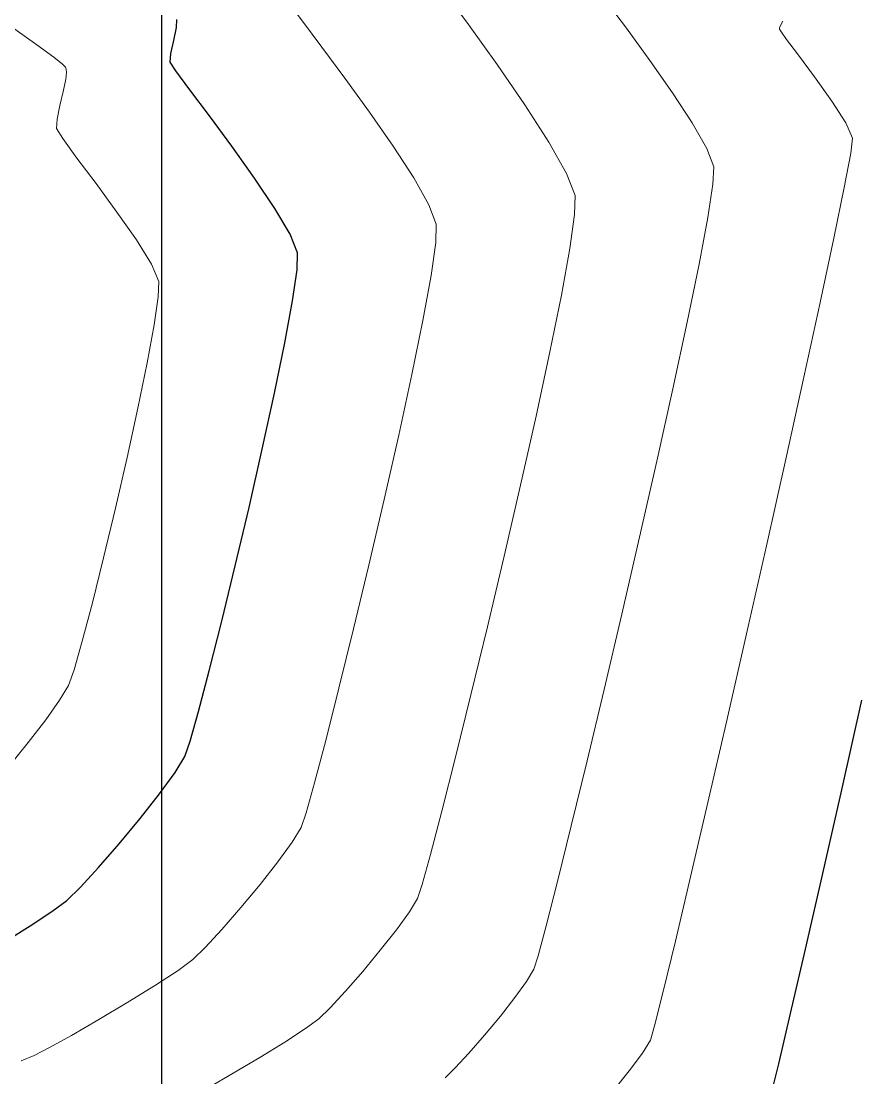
# Model space of a CAD drawing. Header units: millimetres. Extents: x 736950 to 740938, y 8500595 to 8502163.
# Drawn here: x 737295.64 to 737321.69, y 8500729.17 to 8500761.92 of the extents above; entities that cross this region are included whole.
import ezdxf

# ---------------------------------------------------------------- set-up
doc = ezdxf.new("R2010")
doc.units = ezdxf.units.MM
doc.layers.add('CONT-MJR', color=80, linetype='Continuous', lineweight=30)
doc.layers.add('CONT-MNR', color=96, linetype='Continuous', lineweight=15)
doc.layers.add('Cuadricula Coordenadas', color=5, linetype='Continuous')

msp = doc.modelspace()

# ---------------------------------------------------------------- linework, layer by layer
at = {"layer": 'CONT-MJR', "extrusion": (0.9996893430768423, -0.02492423195589874, 0), "elevation": 525196.4528595768}
msp.add_lwpolyline([(8516497.542215046, 3790.000000000003), (8516497.799148355, 3790.000000000003)], dxfattribs=at)
at = {"layer": 'CONT-MJR', "extrusion": (0.9775692902315506, -0.2106140612499141, 0), "elevation": -1069617.66395733}
msp.add_lwpolyline([(8465369.034467716, 3790.00000000001), (8465369.439876903, 3790.00000000001)], dxfattribs=at)
at = {"layer": 'CONT-MJR', "extrusion": (0.9753666582293175, -0.2205898502075155, 0), "elevation": -1156043.466246343}
msp.add_lwpolyline([(8453999.726908797, 3790.000000000013), (8454000.138450647, 3790.000000000013)], dxfattribs=at)
at = {"layer": 'CONT-MJR', "extrusion": (0.9965704188261217, -0.08274902005902185, 0), "elevation": 31342.01414202817}
msp.add_lwpolyline([(8532617.470437316, 3790.000000000013), (8532617.743493164, 3790.000000000013)], dxfattribs=at)
at = {"layer": 'CONT-MJR', "extrusion": (0.838894807500313, 0.5442935806612209, 0), "elevation": 5245426.808263167}
msp.add_lwpolyline([(6729935.846423823, 3790.00000000001), (6729936.167439975, 3790.00000000001)], dxfattribs=at)
at = {"layer": 'CONT-MJR'}
for points, elevation in [([(737300.8656760016, 8500759.791210176), (737300.4331045832, 8500760.375941085)], 3790), ([(737302.8767059929, 8500757.05161904), (737302.1708517657, 8500758.038329724)], 3790), ([(737303.5069043711, 8500756.112353962), (737302.8767059929, 8500757.05161904)], 3790), ([(737303.9780718404, 8500755.311253924), (737303.5069043711, 8500756.112353962)], 3790), ([(737304.206833342, 8500754.739038358), (737303.9780718404, 8500755.311253924)], 3790), ([(737304.1910609532, 8500754.209575117), (737304.206833342, 8500754.739038358)], 3790), ([(737302.7021673237, 8500746.8442093), (737303.1147862083, 8500748.65578049)], 3790), ([(737298.0386258465, 8500735.690292036), (737298.6778765284, 8500736.424416259)], 3790), ([(737296.0038425876, 8500733.938553516), (737296.6389046472, 8500734.359355398)], 3790), ([(737319.4842520312, 8500731.170862386), (737319.9440185882, 8500733.164303515)], 3785)]:
    msp.add_lwpolyline(points, dxfattribs=dict(at, elevation=elevation))
at = {"layer": 'CONT-MJR', "extrusion": (0.8000199009264921, 0.5999734645145282, 0), "elevation": 5690085.668449298}
msp.add_lwpolyline([(6358415.039415358, 3790), (6358416.051194685, 3790)], dxfattribs=at)
at = {"layer": 'CONT-MJR', "extrusion": (0.80384526352585, 0.5948384590013132, 0), "elevation": 5649254.669689598}
msp.add_lwpolyline([(6394718.398362861, 3790), (6394719.572017668, 3790)], dxfattribs=at)
at = {"layer": 'CONT-MJR', "extrusion": (0.9896786793918101, -0.1433042621741692, 0), "elevation": -488500.0718078743}
msp.add_lwpolyline([(8518673.062820405, 3790.00000000001), (8518674.03306459, 3790.00000000001)], dxfattribs=at)
at = {"layer": 'CONT-MJR', "extrusion": (0.9834289216597992, -0.1812941147501606, 0), "elevation": -816050.4062353357}
msp.add_lwpolyline([(8493554.160918357, 3790.00000000001), (8493555.486712342, 3790.00000000001)], dxfattribs=at)
at = {"layer": 'CONT-MJR', "extrusion": (0.9796425359798477, -0.2007498485652544, 0), "elevation": -984230.4899097853}
msp.add_lwpolyline([(8475710.229515143, 3790.000000000006), (8475711.822183574, 3790.000000000006)], dxfattribs=at)
at = {"layer": 'CONT-MJR', "extrusion": (0.9770388497653326, -0.2130612260577602, 0), "elevation": -1090806.143810335}
msp.add_lwpolyline([(8462652.39440053, 3790.00000000001), (8462654.164539715, 3790.00000000001)], dxfattribs=at)
at = {"layer": 'CONT-MJR', "extrusion": (0.9732863703437306, -0.2295945149674238, 0), "elevation": -1234118.177720034}
msp.add_lwpolyline([(8442939.841442596, 3790), (8442941.69749967, 3790)], dxfattribs=at)
at = {"layer": 'CONT-MJR', "extrusion": (0.9715707021755771, -0.2367495948762247, 0), "elevation": -1296206.653794652}
msp.add_lwpolyline([(8433629.07611164, 3790.000000000011), (8433630.840477683, 3790.000000000011)], dxfattribs=at)
at = {"layer": 'CONT-MJR', "extrusion": (0.9695982728984851, -0.2447022459894368, 0), "elevation": -1365264.375421028}
msp.add_lwpolyline([(8422723.882659996, 3790), (8422725.465547567, 3790)], dxfattribs=at)
at = {"layer": 'CONT-MJR', "extrusion": (0.9668327788757776, -0.2554102145399473, 0), "elevation": -1458329.053962034}
msp.add_lwpolyline([(8407108.821362926, 3790.00000000001), (8407110.133018069, 3790.00000000001)], dxfattribs=at)
at = {"layer": 'CONT-MJR', "extrusion": (0.975566106383468, -0.2197061038655959, 0), "elevation": -1148358.606456735}
msp.add_lwpolyline([(8455025.911284534, 3785.00000000001), (8455028.751629738, 3785.00000000001)], dxfattribs=at)
at = {"layer": 'CONT-MJR', "extrusion": (0.9616661130245145, -0.2742230607741112, 0), "elevation": -1622061.566854131}
msp.add_lwpolyline([(8377058.117690753, 3790.000000000013), (8377059.068503865, 3790.000000000013)], dxfattribs=at)
at = {"layer": 'CONT-MJR', "extrusion": (0.9445911381451846, -0.3282492676878121, 0), "elevation": -2093913.677663823}
msp.add_lwpolyline([(8271741.270926038, 3790.000000000003), (8271741.77210133, 3790.000000000003)], dxfattribs=at)
at = {"layer": 'CONT-MJR', "extrusion": (0.8550417085511614, -0.5185592315617487, 0), "elevation": -3777713.893021035}
msp.add_lwpolyline([(7650820.024014451, 3790.00000000001), (7650820.602074311, 3790.00000000001)], dxfattribs=at)
at = {"layer": 'CONT-MJR', "extrusion": (0.8099750260287352, -0.586464369940536, 0), "elevation": -4388185.41014}
msp.add_lwpolyline([(7317785.599136444, 3790), (7317786.421016876, 3790)], dxfattribs=at)
at = {"layer": 'CONT-MJR', "extrusion": (0.9752929477472393, -0.2209155179576595, 0), "elevation": -1158840.924528355}
msp.add_lwpolyline([(8453592.923021983, 3785.000000000013), (8453595.58774575, 3785.000000000013)], dxfattribs=at)
at = {"layer": 'CONT-MJR', "extrusion": (-0.7863325212223137, 0.6178035011782952, 0), "elevation": 4672022.770203902}
msp.add_lwpolyline([(-7139912.229885218, 3790.000000000013), (-7139913.199989941, 3790.000000000013)], dxfattribs=at)
at = {"layer": 'CONT-MJR', "extrusion": (0.7696376026565567, -0.6384809790252707, 0), "elevation": -4860105.727814334}
msp.add_lwpolyline([(7013237.584187642, 3790), (7013238.604969489, 3790)], dxfattribs=at)
at = {"layer": 'CONT-MJR', "extrusion": (0.7346060640345291, -0.6784938693044303, 0), "elevation": -5226073.440265201}
msp.add_lwpolyline([(6744943.357836487, 3790), (6744944.185901097, 3790)], dxfattribs=at)
at = {"layer": 'CONT-MJR', "extrusion": (0.9749373900619822, -0.222479404572941, 0), "elevation": -1172397.270965569}
msp.add_lwpolyline([(8451721.106944414, 3785), (8451723.506809806, 3785)], dxfattribs=at)
at = {"layer": 'CONT-MJR', "extrusion": (0.697349073658766, -0.7167316579217504, 0), "elevation": -5578592.236419002}
msp.add_lwpolyline([(6456423.592458435, 3790), (6456424.177765392, 3790)], dxfattribs=at)
at = {"layer": 'CONT-MJR', "extrusion": (0.6008431359938915, -0.7993669532380144, 0), "elevation": -6352206.500446403}
msp.add_lwpolyline([(5696978.458599957, 3790), (5696978.981984628, 3790)], dxfattribs=at)
at = {"layer": 'CONT-MJR', "extrusion": (0.5299218326168146, -0.8480464912468164, 0), "elevation": -6818308.34007573}
msp.add_lwpolyline([(5129984.877500357, 3790.00000000001), (5129985.79637524, 3790.00000000001)], dxfattribs=at)
at = {"layer": 'CONT-MJR', "extrusion": (0.9735359852895222, -0.2285337728791068, 0), "elevation": -1224897.116133745}
msp.add_lwpolyline([(8444268.49719851, 3785), (8444270.099660264, 3785)], dxfattribs=at)
at = {"layer": 'CONT-MJR', "extrusion": (0.9715805083148713, -0.2367093489125776, 0), "elevation": -1295837.287965174}
msp.add_lwpolyline([(8433672.454721734, 3785.000000000003), (8433673.524687273, 3785.000000000003)], dxfattribs=at)
at = {"layer": 'CONT-MNR', "extrusion": (0.8047357942715498, 0.5936331370620562, 0), "elevation": 5639673.247064815}
msp.add_lwpolyline([(6403175.956341852, 3788.000000000013), (6403177.369382039, 3788.000000000013)], dxfattribs=at)
at = {"layer": 'CONT-MNR', "extrusion": (0.801733877007101, 0.597681177936166, 0), "elevation": 5671875.192346981}
msp.add_lwpolyline([(6374669.698457886, 3787.000000000013), (6374670.846121273, 3787.000000000013)], dxfattribs=at)
at = {"layer": 'CONT-MNR'}
for points, elevation in [([(737304.3543752824, 8500761.915498491), (737303.9367310546, 8500762.471081194)], 3789), ([(737319.1654174223, 8500761.777574543), (737319.2450503639, 8500761.916826664)], 3786), ([(737296.1247206979, 8500761.186855644), (737295.2722490822, 8500761.79258996)], 3791), ([(737319.1341174361, 8500761.68236073), (737319.1371284936, 8500761.70733692)], 3786), ([(737319.1417232375, 8500761.663595038), (737319.1341174361, 8500761.68236073)], 3786), ([(737319.1371284936, 8500761.70733692), (737319.1654174223, 8500761.777574543)], 3786), ([(737319.1958590483, 8500761.579573702), (737319.1417232375, 8500761.663595038)], 3786), ([(737319.3605551991, 8500761.352316724), (737319.1958590483, 8500761.579573702)], 3786), ([(737305.6754823541, 8500760.149328921), (737304.9575813457, 8500761.115048481)], 3789), ([(737315.8252131983, 8500759.69557448), (737315.1220873558, 8500760.698998109)], 3787), ([(737297.0313953293, 8500760.464556241), (737297.0122593872, 8500760.493480396)], 3791), ([(737297.0417416171, 8500760.427522158), (737297.0313953293, 8500760.464556241)], 3791), ([(737297.0475684594, 8500760.326825088), (737297.0417416171, 8500760.427522158)], 3791), ([(737311.2500544954, 8500759.321958724), (737310.3906771457, 8500760.569581853)], 3788), ([(737320.7596019072, 8500759.439343108), (737320.2236453692, 8500760.193724371)], 3786), ([(737296.741239555, 8500758.588280894), (737296.755758883, 8500758.875448309)], 3791), ([(737321.399781613, 8500758.293322103), (737321.190030889, 8500758.764209284)], 3786), ([(737312.5399487903, 8500757.197674207), (737311.9943380867, 8500758.165461607)], 3788), ([(737321.344906878, 8500757.830666613), (737321.399781613, 8500758.293322103)], 3786), ([(737317.1015445453, 8500757.404751169), (737316.8829889687, 8500757.973885119)], 3787), ([(737321.1456959341, 8500756.766176179), (737321.344906878, 8500757.830666613)], 3786), ([(737320.823502307, 8500755.192547916), (737321.1456959341, 8500756.766176179)], 3786), ([(737308.5050704095, 8500755.627609296), (737308.276698031, 8500756.225710278)], 3789), ([(737299.2179284666, 8500755.136029819), (737298.611723526, 8500756.002563834)], 3791), ([(737308.491208115, 8500755.057735082), (737308.5050704095, 8500755.627609296)], 3789), ([(737308.0925590232, 8500752.642147552), (737308.3464780102, 8500754.03452129)], 3789), ([(737299.7647872845, 8500752.50408793), (737299.8923773693, 8500753.374594644)], 3791), ([(737319.8955811047, 8500750.888666356), (737320.3996795221, 8500753.202478938)], 3786), ([(737307.751130083, 8500750.964793503), (737308.0925590232, 8500752.642147552)], 3789), ([(737311.5958628868, 8500749.678378573), (737312.0236048859, 8500751.665490178)], 3788), ([(737318.1151673123, 8500742.931738136), (737318.7319714742, 8500745.660598842)], 3786), ([(737313.7037837153, 8500741.206508163), (737314.2537386372, 8500743.543795912)], 3787), ([(737309.5776976198, 8500741.043740604), (737310.086713985, 8500743.144557836)], 3788), ([(737317.5035016194, 8500740.249922283), (737318.1151673123, 8500742.931738136)], 3786), ([(737295.8634207397, 8500739.567911938), (737296.4032993199, 8500740.269588243)], 3791), ([(737308.3239801272, 8500736.098054867), (737308.6755284199, 8500737.440103624)], 3788), ([(737304.0421489206, 8500736.48036771), (737304.3173448986, 8500736.934132727)], 3789), ([(737312.2596850974, 8500735.257156406), (737312.6874067347, 8500736.98532441)], 3787), ([(737302.4510712299, 8500734.4476371), (737303.049416419, 8500735.16889423)], 3789), ([(737307.9239675124, 8500734.735424293), (737308.0665257345, 8500735.169699924)], 3788), ([(737311.9114083102, 8500733.887756312), (737312.2596850974, 8500735.257156406)], 3787), ([(737301.864200971, 8500733.77366727), (737302.4510712299, 8500734.4476371)], 3789), ([(737311.6619265822, 8500732.954988131), (737311.9114083102, 8500733.887756312)], 3787), ([(737306.2242659307, 8500732.470857944), (737306.7692065157, 8500733.127740104)], 3788), ([(737305.2200135334, 8500731.348430062), (737305.689776095, 8500731.857042506)], 3788), ([(737298.0492014723, 8500730.982060801), (737298.9501253366, 8500731.51740964)], 3789), ([(737304.8692547708, 8500731.007156873), (737305.2200135334, 8500731.348430062)], 3788), ([(737315.1372127405, 8500730.33800742), (737315.269623584, 8500730.790914776)], 3786), ([(737303.0357928948, 8500729.802164529), (737303.8119496924, 8500730.280228551)], 3788), ([(737314.8890293832, 8500729.93781213), (737315.1372127405, 8500730.33800742)], 3786), ([(737295.6415557077, 8500729.701383756), (737296.0477374744, 8500729.864306822)], 3789), ([(737296.0477374744, 8500729.864306822), (737296.4986549261, 8500730.100419644)], 3789), ([(737314.4839925371, 8500729.392086087), (737314.8890293832, 8500729.93781213)], 3786), ([(737302.2152799432, 8500729.314597629), (737303.0357928948, 8500729.802164529)], 3788), ([(737301.4408958493, 8500728.867700636), (737302.2152799432, 8500729.314597629)], 3788)]:
    msp.add_lwpolyline(points, dxfattribs=dict(at, elevation=elevation))
at = {"layer": 'CONT-MNR', "extrusion": (0.7986241369010599, 0.6018301155301528, 0), "elevation": 5704843.579345138}
msp.add_lwpolyline([(6345180.680705558, 3789.000000000006), (6345181.682991831, 3789.000000000006)], dxfattribs=at)
at = {"layer": 'CONT-MNR', "extrusion": (0.8123861027262692, 0.58311990199034, 0), "elevation": 5555943.384959712}
msp.add_lwpolyline([(6475959.386583634, 3788.000000000013), (6475960.914386019, 3788.000000000013)], dxfattribs=at)
at = {"layer": 'CONT-MNR', "extrusion": (0.8079777843857472, 0.5892129495684044, 0), "elevation": 5604492.523770093}
msp.add_lwpolyline([(6433990.177323449, 3787.000000000003), (6433991.413811735, 3787.000000000003)], dxfattribs=at)
at = {"layer": 'CONT-MNR', "extrusion": (0.8006105466097416, 0.5991850737937743, 0), "elevation": 5683834.974471203}
msp.add_lwpolyline([(6364007.875388771, 3786), (6364008.437413414, 3786)], dxfattribs=at)
at = {"layer": 'CONT-MNR', "extrusion": (0.5931139661365484, 0.8051185149863176, 0), "elevation": 7281420.851764743}
msp.add_lwpolyline([(4448308.762256013, 3791), (4448309.421675288, 3791)], dxfattribs=at)
at = {"layer": 'CONT-MNR', "extrusion": (0.6258918719415196, 0.7799098439162955, 0), "elevation": 7091295.009348476}
msp.add_lwpolyline([(4745531.830813183, 3791), (4745532.167762373, 3791)], dxfattribs=at)
at = {"layer": 'CONT-MNR', "extrusion": (0.8027856521709446, 0.5962677223097619, 0), "elevation": 5660639.015211497}
msp.add_lwpolyline([(6384648.06570188, 3786), (6384648.948415085, 3786)], dxfattribs=at)
at = {"layer": 'CONT-MNR', "extrusion": (0.6976249052357973, 0.7164631823023042, 0), "elevation": 6604838.673456762}
msp.add_lwpolyline([(5402096.069991129, 3791), (5402096.200965107, 3791)], dxfattribs=at)
at = {"layer": 'CONT-MNR', "extrusion": (0.9943270207105203, -0.1063662347032212, 0), "elevation": -171079.4913914992}
msp.add_lwpolyline([(8530958.993236901, 3791.000000000003), (8530959.200353839, 3791.000000000003)], dxfattribs=at)
at = {"layer": 'CONT-MNR', "extrusion": (0.9805613563855266, -0.1962127069365707, 0), "elevation": -944992.1829161657}
msp.add_lwpolyline([(8480183.568441583, 3791.00000000001), (8480183.91963829, 3791.00000000001)], dxfattribs=at)
at = {"layer": 'CONT-MNR', "extrusion": (0.8098042695977944, 0.5867001320446272, 0), "elevation": 5584470.386095284}
msp.add_lwpolyline([(6451373.228262848, 3789.000000000013), (6451374.5265906, 3789.000000000013)], dxfattribs=at)
at = {"layer": 'CONT-MNR', "extrusion": (0.9733603168781151, -0.2292808180527438, 0), "elevation": -1231405.556291179}
msp.add_lwpolyline([(8443349.793647714, 3791), (8443350.27913531, 3791)], dxfattribs=at)
at = {"layer": 'CONT-MNR', "extrusion": (0.8371901258974053, 0.5469119610137326, 0), "elevation": 5266440.683749528}
msp.add_lwpolyline([(6713504.121195286, 3787.000000000007), (6713505.235907777, 3787.000000000007)], dxfattribs=at)
at = {"layer": 'CONT-MNR', "extrusion": (0.9788506663334174, -0.2045760812476006, 0), "elevation": -1017348.517709927}
msp.add_lwpolyline([(8471806.770582018, 3791.000000000013), (8471807.208351078, 3791.000000000013)], dxfattribs=at)
at = {"layer": 'CONT-MNR', "extrusion": (0.8409067747854896, 0.54118000343681, 0), "elevation": 5220450.984369505}
msp.add_lwpolyline([(6749326.624519851, 3788.000000000004), (6749327.99981751, 3788.000000000004)], dxfattribs=at)
at = {"layer": 'CONT-MNR', "extrusion": (0.8432095518193438, 0.5375850181325941, 0), "elevation": 5191596.82459111}
msp.add_lwpolyline([(6771548.162380967, 3786), (6771548.963052429, 3786)], dxfattribs=at)
at = {"layer": 'CONT-MNR', "extrusion": (0.8212465075460931, 0.5705735481454998, 0), "elevation": 5455818.616991503}
msp.add_lwpolyline([(6560529.883087095, 3789), (6560531.170721667, 3789)], dxfattribs=at)
at = {"layer": 'CONT-MNR', "extrusion": (0.869392236778414, 0.4941225947367981, 0), "elevation": 4841434.16140191}
msp.add_lwpolyline([(7026168.057862167, 3787), (7026168.964775103, 3787)], dxfattribs=at)
at = {"layer": 'CONT-MNR', "extrusion": (0.8559581152653842, 0.5170451671869021, 0), "elevation": 5026371.274515908}
msp.add_lwpolyline([(6895077.2193244, 3791.000000000009), (6895077.582710381, 3791.000000000009)], dxfattribs=at)
at = {"layer": 'CONT-MNR', "extrusion": (0.8075936852155357, 0.5897392979953008, 0), "elevation": 5608667.562937301}
msp.add_lwpolyline([(6430344.984913768, 3791.000000000006), (6430345.730843716, 3791.000000000006)], dxfattribs=at)
at = {"layer": 'CONT-MNR', "extrusion": (0.8395248738544505, 0.5433212550413143, 0), "elevation": 5237630.237834592}
msp.add_lwpolyline([(6736001.99158397, 3789), (6736003.163606041, 3789)], dxfattribs=at)
at = {"layer": 'CONT-MNR', "extrusion": (0.8002202239994619, 0.5997062556804382, 0), "elevation": 5687957.821418669}
msp.add_lwpolyline([(6360315.376345378, 3791), (6360316.366212681, 3791)], dxfattribs=at)
at = {"layer": 'CONT-MNR', "extrusion": (0.9989552979522139, -0.04569806005952065, 0), "elevation": 348078.7024249602}
msp.add_lwpolyline([(8525570.071120711, 3787.00000000001), (8525570.607271986, 3787.00000000001)], dxfattribs=at)
at = {"layer": 'CONT-MNR', "extrusion": (0.8712726686236765, 0.4907992837294871, 0), "elevation": 4814561.616574603}
msp.add_lwpolyline([(7044606.188002715, 3789.000000000013), (7044607.141573554, 3789.000000000013)], dxfattribs=at)
at = {"layer": 'CONT-MNR', "extrusion": (0.9327731945147979, 0.3604638228652899, 0), "elevation": 3751960.809967127}
msp.add_lwpolyline([(7663503.219662182, 3788), (7663503.950272775, 3788)], dxfattribs=at)
at = {"layer": 'CONT-MNR', "extrusion": (0.8048248301773834, 0.5935124200300663, 0), "elevation": 5638700.497137189}
msp.add_lwpolyline([(6404023.622813975, 3791.000000000007), (6404024.716410623, 3791.000000000007)], dxfattribs=at)
at = {"layer": 'CONT-MNR', "extrusion": (0.9885242970064632, -0.1510619549320018, 0), "elevation": -555285.1058016961}
msp.add_lwpolyline([(8514584.221849157, 3787.000000000011), (8514585.267172202, 3787.000000000011)], dxfattribs=at)
at = {"layer": 'CONT-MNR', "extrusion": (0.9997306975053211, -0.02320630228029758, 0), "elevation": 539843.1178045006}
msp.add_lwpolyline([(8515576.957636207, 3788.00000000001), (8515577.545032462, 3788.00000000001)], dxfattribs=at)
at = {"layer": 'CONT-MNR', "extrusion": (0.9903066826598612, -0.1388980715460833, 0), "elevation": -450572.8223870936}
msp.add_lwpolyline([(8520765.660565654, 3788.000000000006), (8520766.728704153, 3788.000000000006)], dxfattribs=at)
at = {"layer": 'CONT-MNR', "extrusion": (0.9829344998590681, -0.1839558886983607, 0), "elevation": -839029.8572408746}
msp.add_lwpolyline([(8491318.496600728, 3787), (8491319.97503016, 3787)], dxfattribs=at)
at = {"layer": 'CONT-MNR', "extrusion": (0.8502683489584923, 0.5263494416824241, 0), "elevation": 5101269.908444725}
msp.add_lwpolyline([(6839845.11915523, 3791.00000000001), (6839846.002702969, 3791.00000000001)], dxfattribs=at)
at = {"layer": 'CONT-MNR', "extrusion": (0.9901440781272247, -0.1400525064023784, 0), "elevation": -460510.4158258593}
msp.add_lwpolyline([(8520233.148813015, 3789.000000000006), (8520234.182211906, 3789.000000000006)], dxfattribs=at)
at = {"layer": 'CONT-MNR', "extrusion": (0.9780655090702945, -0.2082975275106877, 0), "elevation": -1049538.221994459}
msp.add_lwpolyline([(8467875.524699936, 3786.000000000003), (8467877.559399005, 3786.000000000003)], dxfattribs=at)
at = {"layer": 'CONT-MNR', "extrusion": (0.9839859212277133, -0.1782461972263327, 0), "elevation": -789721.9707410414}
msp.add_lwpolyline([(8496044.815997232, 3788.000000000011), (8496046.287507944, 3788.000000000011)], dxfattribs=at)
at = {"layer": 'CONT-MNR', "extrusion": (0.921239978041912, 0.3889947337141436, 0), "elevation": 3985978.632037593}
msp.add_lwpolyline([(7544428.508932435, 3791.000000000003), (7544429.088922161, 3791.000000000003)], dxfattribs=at)
at = {"layer": 'CONT-MNR', "extrusion": (0.9797715399554833, -0.2001192881589901, 0), "elevation": -978763.0490353182}
msp.add_lwpolyline([(8476346.662564006, 3787), (8476348.494835403, 3787)], dxfattribs=at)
at = {"layer": 'CONT-MNR', "extrusion": (0.9994196991964818, -0.03406266075946102, 0), "elevation": 447313.7582587281}
msp.add_lwpolyline([(8520934.776692903, 3791.000000000013), (8520935.252841989, 3791.000000000013)], dxfattribs=at)
at = {"layer": 'CONT-MNR', "extrusion": (0.9801631003033375, -0.1981925750469715, 0), "elevation": -962099.8234708377}
msp.add_lwpolyline([(8478252.875926951, 3788.000000000003), (8478254.669221831, 3788.000000000003)], dxfattribs=at)
at = {"layer": 'CONT-MNR', "extrusion": (0.9833338978948597, -0.1818088151077984, 0), "elevation": -820499.8886676332}
msp.add_lwpolyline([(8493124.49379506, 3791), (8493125.691499509, 3791)], dxfattribs=at)
at = {"layer": 'CONT-MNR', "extrusion": (0.9777303669590143, -0.2098650269249053, 0), "elevation": -1063114.153147656}
msp.add_lwpolyline([(8466178.741533449, 3787.000000000003), (8466180.847790454, 3787.000000000003)], dxfattribs=at)
at = {"layer": 'CONT-MNR', "extrusion": (0.9795992948961971, -0.2009607460149214, 0), "elevation": -986059.2118276852}
msp.add_lwpolyline([(8475496.845695239, 3791.00000000001), (8475498.272383466, 3791.00000000001)], dxfattribs=at)
at = {"layer": 'CONT-MNR', "extrusion": (0.9772879734254786, -0.2119155893225446, 0), "elevation": -1080879.652495591}
msp.add_lwpolyline([(8463926.76776778, 3789.000000000013), (8463928.689570546, 3789.000000000013)], dxfattribs=at)
at = {"layer": 'CONT-MNR', "extrusion": (0.9763900529372733, -0.2160149636602718, 0), "elevation": -1116377.582422148}
msp.add_lwpolyline([(8459318.13424552, 3786.000000000003), (8459320.74064146, 3786.000000000003)], dxfattribs=at)
at = {"layer": 'CONT-MNR', "extrusion": (0.9762783851605715, -0.2165190861523914, 0), "elevation": -1120749.219816707}
msp.add_lwpolyline([(8458739.649556223, 3787.000000000003), (8458741.9497521, 3787.000000000003)], dxfattribs=at)
at = {"layer": 'CONT-MNR', "extrusion": (0.9769316714020457, -0.2135521234069225, 0), "elevation": -1095062.199124814}
msp.add_lwpolyline([(8462102.092551509, 3791.00000000001), (8462103.658704963, 3791.00000000001)], dxfattribs=at)
at = {"layer": 'CONT-MNR', "extrusion": (0.9757428283150711, -0.2189199236974694, 0), "elevation": -1141556.969065173}
msp.add_lwpolyline([(8455955.543066546, 3788.00000000001), (8455957.732287107, 3788.00000000001)], dxfattribs=at)
at = {"layer": 'CONT-MNR', "extrusion": (0.9753380694502518, -0.2207162211552559, 0), "elevation": -1157129.29403013}
msp.add_lwpolyline([(8453837.848597573, 3789.000000000003), (8453839.893812293, 3789.000000000003)], dxfattribs=at)
at = {"layer": 'CONT-MNR', "extrusion": (0.9747268025667476, -0.2234002246149381, 0), "elevation": -1180404.077123403}
msp.add_lwpolyline([(8450618.435863987, 3791.00000000001), (8450620.05177295, 3791.00000000001)], dxfattribs=at)
at = {"layer": 'CONT-MNR', "extrusion": (0.975161324360575, -0.2214958046359561, 0), "elevation": -1163878.676982104}
msp.add_lwpolyline([(8452910.793753855, 3787.00000000001), (8452913.207762219, 3787.00000000001)], dxfattribs=at)
at = {"layer": 'CONT-MNR', "extrusion": (0.9758531571979756, -0.2184275980427908, 0), "elevation": -1137282.64376171}
msp.add_lwpolyline([(8456530.251048855, 3786), (8456533.000651522, 3786)], dxfattribs=at)
at = {"layer": 'CONT-MNR', "extrusion": (0.9742750133388292, -0.2253623712681962, 0), "elevation": -1197404.825717276}
msp.add_lwpolyline([(8448225.843777003, 3788), (8448228.106726764, 3788)], dxfattribs=at)
at = {"layer": 'CONT-MNR', "extrusion": (0.9737488800650433, -0.2276249515586416, 0), "elevation": -1217030.384202312}
msp.add_lwpolyline([(8445420.324228838, 3789), (8445422.406097397, 3789)], dxfattribs=at)
at = {"layer": 'CONT-MNR', "extrusion": (0.9726067243029122, -0.2324567913414429, 0), "elevation": -1258954.788618417}
msp.add_lwpolyline([(8439272.005060857, 3791.000000000003), (8439273.580946913, 3791.000000000003)], dxfattribs=at)
at = {"layer": 'CONT-MNR', "extrusion": (0.9742381963929696, -0.225521477223287, 0), "elevation": -1198780.532756015}
msp.add_lwpolyline([(8448029.257787831, 3787), (8448031.705443526, 3787)], dxfattribs=at)
at = {"layer": 'CONT-MNR', "extrusion": (0.9701902465339696, -0.2423445595229144, 0), "elevation": -1344789.852130942}
msp.add_lwpolyline([(8426018.930638881, 3791), (8426020.376713717, 3791)], dxfattribs=at)
at = {"layer": 'CONT-MNR', "extrusion": (0.9730291404044648, -0.2306822314868405, 0), "elevation": -1243546.197996214}
msp.add_lwpolyline([(8441555.130849196, 3788.000000000006), (8441557.384603972, 3788.000000000006)], dxfattribs=at)
at = {"layer": 'CONT-MNR', "extrusion": (0.9723242129021509, -0.2336356672347205, 0), "elevation": -1269176.362064262}
msp.add_lwpolyline([(8437739.299415246, 3789.000000000013), (8437741.331123317, 3789.000000000013)], dxfattribs=at)
at = {"layer": 'CONT-MNR', "extrusion": (0.9668121267339147, -0.2554883786011505, 0), "elevation": -1459012.772284211}
msp.add_lwpolyline([(8406992.082391357, 3791.000000000006), (8406993.308917928, 3791.000000000006)], dxfattribs=at)
at = {"layer": 'CONT-MNR', "extrusion": (0.9708947433656409, -0.239506570483915, 0), "elevation": -1320137.358672902}
msp.add_lwpolyline([(8429914.503286209, 3789.00000000001), (8429916.397993235, 3789.00000000001)], dxfattribs=at)
at = {"layer": 'CONT-MNR', "extrusion": (0.9605748049961766, -0.2780216610384113, 0), "elevation": -1655161.170459101}
msp.add_lwpolyline([(8370583.031291726, 3791), (8370583.948738806, 3791)], dxfattribs=at)
at = {"layer": 'CONT-MNR', "extrusion": (0.9412495519846789, -0.3377118311351285, 0), "elevation": -2176820.352170271}
msp.add_lwpolyline([(8250312.924974837, 3791.00000000001), (8250313.444852985, 3791.00000000001)], dxfattribs=at)
at = {"layer": 'CONT-MNR', "extrusion": (0.8592492904503255, -0.5115570905193401, 0), "elevation": -3715092.489276296}
msp.add_lwpolyline([(7681424.988013432, 3791), (7681425.518857315, 3791)], dxfattribs=at)
at = {"layer": 'CONT-MNR', "extrusion": (0.9692395038749019, -0.24611945093457, 0), "elevation": -1377572.161462445}
msp.add_lwpolyline([(8420717.782870859, 3789.00000000001), (8420719.45373094, 3789.00000000001)], dxfattribs=at)
at = {"layer": 'CONT-MNR', "extrusion": (0.9707014246718484, -0.2402888764384317, 0), "elevation": -1326926.056799215}
msp.add_lwpolyline([(8428846.745456751, 3788), (8428848.731937723, 3788)], dxfattribs=at)
at = {"layer": 'CONT-MNR', "extrusion": (0.9726209009855393, -0.2323974676412755, 0), "elevation": -1258424.010583237}
msp.add_lwpolyline([(8439346.134553043, 3787), (8439348.408935416, 3787)], dxfattribs=at)
at = {"layer": 'CONT-MNR', "extrusion": (0.8159540284773577, -0.5781167904598268, 0), "elevation": -4312820.710733012}
msp.add_lwpolyline([(7362456.698303214, 3791.000000000006), (7362457.440788819, 3791.000000000006)], dxfattribs=at)
at = {"layer": 'CONT-MNR', "extrusion": (0.9745135751278525, -0.2243285356158046, 0), "elevation": -1188432.695573689}
msp.add_lwpolyline([(8449485.519472748, 3786), (8449488.12802942, 3786)], dxfattribs=at)
at = {"layer": 'CONT-MNR', "extrusion": (-0.7765002846165966, 0.630116900257678, 0), "elevation": 4783949.218637619}
msp.add_lwpolyline([(-7065408.320267388, 3791), (-7065409.277966672, 3791)], dxfattribs=at)
at = {"layer": 'CONT-MNR', "extrusion": (0.9669138651771036, -0.2551030719694959, 0), "elevation": -1455654.290039717}
msp.add_lwpolyline([(8407570.443052866, 3789.000000000003), (8407571.80324276, 3789.000000000003)], dxfattribs=at)
at = {"layer": 'CONT-MNR', "extrusion": (0.969320096442658, -0.245801852377878, 0), "elevation": -1374808.892884236}
msp.add_lwpolyline([(8421167.473494124, 3788), (8421169.20187785, 3788)], dxfattribs=at)
at = {"layer": 'CONT-MNR', "extrusion": (0.9717649272687378, -0.2359511096188891, 0), "elevation": -1289263.714213503}
msp.add_lwpolyline([(8434687.805004157, 3787.000000000013), (8434689.872450575, 3787.000000000013)], dxfattribs=at)
at = {"layer": 'CONT-MNR', "extrusion": (0.9625359621005805, -0.2711540552215842, 0), "elevation": -1595327.347017482}
msp.add_lwpolyline([(8382188.537734099, 3789), (8382189.500534179, 3789)], dxfattribs=at)
at = {"layer": 'CONT-MNR', "extrusion": (0.9739890617762886, -0.2265950298222469, 0), "elevation": -1208086.30090701}
msp.add_lwpolyline([(8446695.522255605, 3786), (8446697.893570539, 3786)], dxfattribs=at)
at = {"layer": 'CONT-MNR', "extrusion": (0.9473592925296777, -0.3201724080205361, 0), "elevation": -2023209.317691446}
msp.add_lwpolyline([(8289316.626629137, 3789), (8289317.105954465, 3789)], dxfattribs=at)
at = {"layer": 'CONT-MNR', "extrusion": (-0.8099750270219501, 0.5864643685687916, 0), "elevation": 4388181.19086558}
msp.add_lwpolyline([(-7317786.055379139, 3789.000000000013), (-7317786.809914405, 3789.000000000013)], dxfattribs=at)
at = {"layer": 'CONT-MNR', "extrusion": (0.9636307788931403, -0.2672372016950485, 0), "elevation": -1561219.932670904}
msp.add_lwpolyline([(8388606.197227782, 3788.00000000001), (8388607.160620567, 3788.00000000001)], dxfattribs=at)
at = {"layer": 'CONT-MNR', "extrusion": (0.786332521275892, -0.6178035011101012, 0), "elevation": -4672018.583560607}
msp.add_lwpolyline([(7139912.923363865, 3789), (7139913.813977871, 3789)], dxfattribs=at)
at = {"layer": 'CONT-MNR', "extrusion": (0.9732870789175931, -0.2295915111933773, 0), "elevation": -1234076.179629565}
msp.add_lwpolyline([(8442935.467554718, 3786.000000000006), (8442937.506520055, 3786.000000000006)], dxfattribs=at)
at = {"layer": 'CONT-MNR', "extrusion": (0.8550417078042971, -0.5185592327932375, 0), "elevation": -3777705.456093625}
msp.add_lwpolyline([(7650820.09382646, 3788.000000000003), (7650820.577153466, 3788.000000000003)], dxfattribs=at)
at = {"layer": 'CONT-MNR', "extrusion": (-0.8099750260668042, 0.5864643698879581, 0), "elevation": 4388176.995902413}
msp.add_lwpolyline([(-7317786.497043347, 3788.000000000004), (-7317787.184233441, 3788.000000000004)], dxfattribs=at)
at = {"layer": 'CONT-MNR', "extrusion": (-0.7346060636916956, 0.6784938696756165, 0), "elevation": 5226069.332964487}
msp.add_lwpolyline([(-6744944.610712823, 3789), (-6744945.370925527, 3789)], dxfattribs=at)
at = {"layer": 'CONT-MNR', "extrusion": (0.7863325222776114, -0.6178034998351256, 0), "elevation": -4672014.385959715}
msp.add_lwpolyline([(7139913.624012636, 3788.000000000009), (7139914.435135933, 3788.000000000009)], dxfattribs=at)
at = {"layer": 'CONT-MNR', "extrusion": (0.6973490748248424, -0.7167316567872082, 0), "elevation": -5578588.188069043}
msp.add_lwpolyline([(6456425.122604192, 3789), (6456425.659950898, 3789)], dxfattribs=at)
at = {"layer": 'CONT-MNR', "extrusion": (0.9721648101657705, -0.2342980620392567, 0), "elevation": -1274912.780277715}
msp.add_lwpolyline([(8436863.963387989, 3786), (8436865.574910328, 3786)], dxfattribs=at)
at = {"layer": 'CONT-MNR', "extrusion": (0.5957256424717073, -0.8031879972345649, 0), "elevation": -6388457.49514322}
msp.add_lwpolyline([(5656295.248249071, 3789.000000000003), (5656295.816928812, 3789.000000000003)], dxfattribs=at)
at = {"layer": 'CONT-MNR', "extrusion": (0.9540723320556965, -0.2995763428673985, 0), "elevation": -1843169.833601564}
msp.add_lwpolyline([(8331194.807374399, 3787.00000000001), (8331195.245781701, 3787.00000000001)], dxfattribs=at)
at = {"layer": 'CONT-MNR', "extrusion": (-0.546395177451316, 0.8375274980906267, 0), "elevation": 6716739.783008983}
msp.add_lwpolyline([(-5262267.851533531, 3789.000000000006), (-5262268.692300032, 3789.000000000006)], dxfattribs=at)
at = {"layer": 'CONT-MNR', "extrusion": (0.7541568076453936, -0.6566943805775324, 0), "elevation": -5026338.736055905}
msp.add_lwpolyline([(6895069.303200483, 3788.00000000001), (6895070.117110047, 3788.00000000001)], dxfattribs=at)
at = {"layer": 'CONT-MNR', "extrusion": (0.8550417080386161, -0.5185592324068736, 0), "elevation": -3777701.228663163}
msp.add_lwpolyline([(7650820.13315994, 3787), (7650820.569120518, 3787)], dxfattribs=at)
at = {"layer": 'CONT-MNR', "extrusion": (0.809975026168755, -0.5864643697471524, 0), "elevation": -4388172.787749009}
msp.add_lwpolyline([(7317786.946617208, 3787.00000000001), (7317787.566462138, 3787.00000000001)], dxfattribs=at)
at = {"layer": 'CONT-MNR', "extrusion": (0.5244387884466284, -0.8514481529562634, 0), "elevation": -6851263.981148828}
msp.add_lwpolyline([(5085885.167161191, 3789), (5085886.168068608, 3789)], dxfattribs=at)
at = {"layer": 'CONT-MNR', "extrusion": (0.9697878390306863, -0.2439498867968416, 0), "elevation": -1358712.932121504}
msp.add_lwpolyline([(8423773.320461117, 3786.000000000013), (8423774.409498168, 3786.000000000013)], dxfattribs=at)
at = {"layer": 'CONT-MNR', "extrusion": (0.786332521286691, -0.6178035010963565, 0), "elevation": -4672010.211387625}
msp.add_lwpolyline([(7139914.309592478, 3787), (7139915.041225052, 3787)], dxfattribs=at)
at = {"layer": 'CONT-MNR', "extrusion": (0.4998373615908622, -0.8661192827537588, 0), "elevation": -6994117.909446212}
msp.add_lwpolyline([(4887570.021511274, 3789.00000000001), (4887571.003217098, 3789.00000000001)], dxfattribs=at)
at = {"layer": 'CONT-MNR', "extrusion": (0.5957256410273649, -0.8031879983058358, 0), "elevation": -6388453.705905285}
msp.add_lwpolyline([(5656297.332594723, 3788), (5656297.850517614, 3788)], dxfattribs=at)
at = {"layer": 'CONT-MNR', "extrusion": (0.7696376034879437, -0.6384809780231003, 0), "elevation": -4860093.220296913}
msp.add_lwpolyline([(7013240.253644556, 3787), (7013241.023496744, 3787)], dxfattribs=at)
at = {"layer": 'CONT-MNR', "extrusion": (0.4874596179544709, -0.8731455324650533, 0), "elevation": -7062972.240319126}
msp.add_lwpolyline([(4787529.79098731, 3789.00000000001), (4787530.592998175, 3789.00000000001)], dxfattribs=at)
at = {"layer": 'CONT-MNR', "extrusion": (0.5463951797933424, -0.8375274965627105, 0), "elevation": -6716736.10166208}
msp.add_lwpolyline([(5262270.265668561, 3788), (5262271.031393424, 3788)], dxfattribs=at)
at = {"layer": 'CONT-MNR', "extrusion": (0.7541568074659284, -0.6566943807836326, 0), "elevation": -5026334.594219986}
msp.add_lwpolyline([(6895070.368624925, 3787), (6895071.102770714, 3787)], dxfattribs=at)
at = {"layer": 'CONT-MNR', "extrusion": (0.734606064468479, -0.6784938688345923, 0), "elevation": -5226061.103824766}
msp.add_lwpolyline([(6744947.12772995, 3787), (6744947.752238853, 3787)], dxfattribs=at)
at = {"layer": 'CONT-MNR', "extrusion": (-0.6973490731311182, 0.7167316584351291, 0), "elevation": 5578580.127634829}
msp.add_lwpolyline([(-6456428.151560832, 3787), (-6456428.592987031, 3787)], dxfattribs=at)
at = {"layer": 'CONT-MNR', "extrusion": (-0.7789691202064046, 0.6270622853950477, 0), "elevation": 4756141.585215251}
msp.add_lwpolyline([(-7084147.015494255, 3786.000000000009), (-7084147.801053254, 3786.000000000009)], dxfattribs=at)
at = {"layer": 'Cuadricula Coordenadas', "color": 8}
msp.add_line((737300, 8500595.507225098), (737300, 8502130.641312933), dxfattribs=at)

doc.saveas('drawing.dxf')
